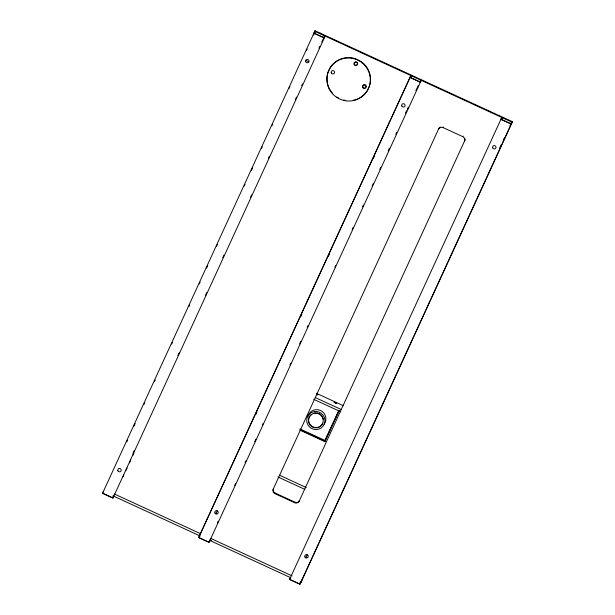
<?xml version="1.0" encoding="UTF-8"?>
<svg xmlns="http://www.w3.org/2000/svg" width="615" height="615" viewBox="0 0 615 615"><rect width="100%" height="100%" fill="white"/><g stroke="black" fill="none" stroke-linecap="round" stroke-linejoin="round"><path stroke-width="0.92" d="M113.883 496.244L112.945 498.081L102.551 493.299L315.049 30.75L512.449 121.701L300.889 582.413M126.775 441.931L127.574 440.179M133.985 426.21L135.192 423.589M144.01 404.386L144.809 402.633M154.434 381.677L155.234 379.932M171.67 344.131L172.477 342.386M188.913 306.585L189.712 304.84M199.337 283.884L200.136 282.139M206.548 268.171L207.755 265.549M216.572 246.338L217.372 244.593M244.232 186.091L245.039 184.346M251.45 170.378L252.657 167.757M261.475 148.546L262.274 146.801M271.899 125.844L272.699 124.099M289.135 88.299L289.942 86.554M306.378 50.753L307.177 49.008M313.635 35.124L315.234 31.634L314.396 33.287L323.744 37.6L324.589 35.939L321.783 42.051M113.675 495.137L112.468 497.75L103.12 493.445M301.696 85.623L302.495 83.878M132.955 453.309L134.162 450.695M177.858 355.516L179.057 352.902M205.518 295.269L206.725 292.648M222.761 257.723L223.96 255.102M250.42 197.477L251.627 194.855M268.463 158.186L269.262 156.441M295.323 99.684L296.522 97.062M318.977 48.162L319.777 46.417M112.945 498.081L325.151 36.085L324.22 37.93L313.827 33.141L315.049 30.75M123.054 476.81L123.853 475.072M125.852 470.729L127.136 467.938M129.442 462.903L130.734 460.112M133.032 455.085L133.924 453.163M198.653 537.579L410.866 75.584L198.653 537.579L209.046 542.361L209.984 540.524M255.748 414.61L256.955 411.988M300.65 316.817L301.85 314.196M328.31 256.57L329.517 253.949M373.213 158.77L374.42 156.156M410.536 77.659L411.343 75.914L410.497 77.567L419.845 81.88L420.691 80.219L419.891 81.964M215.827 513.894L217.233 510.827M388.173 150.86L389.38 148.238M395.791 134.27L396.598 132.517M405.416 113.314L406.615 110.692M217.433 522.911L218.233 521.166M234.676 485.366L235.476 483.621M245.101 462.665L245.9 460.919M254.718 441.708L255.925 439.087M262.336 425.119L263.135 423.374M289.996 364.872L290.803 363.127M299.62 343.916L300.82 341.294M307.239 327.326L308.038 325.581M334.898 267.079L335.698 265.334M352.134 229.533L352.941 227.788M362.558 206.832L363.365 205.079M372.183 185.876L373.382 183.255M379.801 169.286L380.6 167.534M407.461 109.032L408.26 107.287M415.878 90.697L418.285 85.462M209.046 542.361L421.26 80.365L420.322 82.21L409.928 77.421M294.677 502.732L294.954 502.186A3.429 3.375 27 0 0 299.482 500.549L299.205 501.102A3.429 3.375 27 0 1 294.677 502.732L274.936 493.637A3.429 3.375 27 0 1 273.229 489.133L438.772 128.643A3.429 3.375 27 0 1 440.271 127.067M300.074 428.947L325.035 440.455L338.657 410.797M339.019 410.42L325.035 440.455M299.859 430.093L324.966 441.662L339.242 410.612L339.057 410.981M299.205 501.102L464.748 140.604A3.429 3.375 27 0 0 465.032 138.882M301.173 581.859L299.951 584.25L289.565 579.461L501.779 117.465L500.841 119.31L511.226 124.092L512.449 121.701M501.448 119.548L502.247 117.796L501.41 119.456L510.757 123.761L511.603 122.108L509.996 125.598M305.793 557.828L307.2 554.761M300.681 581.298L299.482 583.919L290.134 579.607M499.572 148.3L501.179 144.809M503.178 140.443L504.385 137.822M299.951 584.25L511.226 124.092M319.961 33.694L320.238 33.141M102.551 493.299L103.489 491.454M438.772 128.643L438.495 129.188A3.429 3.375 27 0 1 443.015 127.559L443.3 127.005M273.229 489.133L273.506 488.587A3.429 3.375 27 0 0 275.22 493.092L294.954 502.186M274.936 493.637L275.22 493.092M464.748 140.604L464.463 141.158A3.429 3.375 27 0 0 462.757 136.653L463.041 136.107M324.966 441.662L325.158 441.293L300.051 429.724M289.565 579.461L290.503 577.623M301.834 580.368L302.111 579.814M313.235 413.434L314.957 412.98A7.418 7.295 27 0 1 318.147 413.272M316.433 393.946L317.947 394.922L316.533 394.553M314.765 31.303L512.164 122.254M305.724 60.385L308.845 61.815M443.015 127.559L462.757 136.653M316.325 393.262L343.355 405.716M315.226 397.528L341.387 409.582M313.688 399.296L340.748 411.766M279.31 475.134L306.285 487.564M277.918 476.971L304.848 489.379M114.313 493.968L200.582 533.712M211.037 538.532L292.079 575.871M209.892 539.801L211.629 540.6M113.083 495.875L200.282 536.057M209.869 540.47L290.964 577.839M199.222 537.725L208.57 542.03M307.861 416.686A9.148 9.002 27 0 1 313.22 410.32L315.51 409.721A9.148 9.002 27 0 1 324.067 424.219M322.844 423.082A7.418 7.295 27 0 1 318.87 427.025L317.009 427.517A7.418 7.295 27 0 1 311.436 414.418M318.755 413.495A7.418 7.295 27 0 1 322.514 416.901M322.79 417.477A7.418 7.295 27 0 1 323.305 419.33M358.599 98.485A21.825 21.464 27 0 0 366.986 91.158L369.446 86.123A21.825 21.464 27 0 0 360.674 61.262L355.555 58.763A21.825 21.464 27 0 0 330.57 67.112L328.11 72.155A21.825 21.464 27 0 0 327.488 83.279M357.746 98.877A21.825 21.464 27 0 1 353.241 100.276M345.699 100.414A21.825 21.464 27 0 1 343.823 100.045M338.511 97.985A21.825 21.464 27 0 1 336.882 97.009M332.577 93.288A21.825 21.464 27 0 1 327.703 84.186M357.63 63.822A1.714 1.691 27 0 1 355.378 65.113A1.714 1.691 27 0 1 354.455 62.676A1.714 1.691 27 0 1 357.031 62.23M357.338 62.553A1.714 1.691 27 0 1 357.646 63.383M365.571 85.078A1.714 1.691 27 0 1 365.233 87.914A1.714 1.691 27 0 1 362.781 86.377A1.714 1.691 27 0 1 365.195 84.839M334.13 402.302L336.651 403.532L334.13 402.302M314.572 411.566L312.282 412.165A9.148 9.002 27 0 0 317.109 429.485L319.408 428.886A9.148 9.002 27 0 0 314.572 411.566M314.819 413.257L312.958 413.741A7.418 7.295 27 0 0 316.871 427.794L318.731 427.302A7.418 7.295 27 0 0 314.819 413.257M117.888 470.706A1.714 1.691 27 0 0 120.809 471.221A1.714 1.691 27 0 0 119.764 468.461A1.714 1.691 27 0 0 117.888 470.706M305.686 61.677A1.714 1.691 27 0 0 308.607 62.192A1.714 1.691 27 0 0 307.562 59.432A1.714 1.691 27 0 0 305.686 61.677M401.787 105.957A1.714 1.691 27 0 0 404.708 106.472A1.714 1.691 27 0 0 403.663 103.712A1.714 1.691 27 0 0 401.787 105.957M492.7 147.838A1.714 1.691 27 0 0 495.621 148.353A1.714 1.691 27 0 0 494.575 145.601A1.714 1.691 27 0 0 492.7 147.838M304.894 556.867A1.714 1.691 27 0 0 307.823 557.382A1.714 1.691 27 0 0 306.777 554.622A1.714 1.691 27 0 0 304.894 556.867M214.927 512.941A1.714 1.691 27 0 0 217.848 513.448A1.714 1.691 27 0 0 216.803 510.696A1.714 1.691 27 0 0 214.927 512.941M329.186 88.975A21.825 21.464 27 0 0 366.801 91.527A21.825 21.464 27 0 0 349.789 58.018A21.825 21.464 27 0 0 329.186 88.975M331.277 72.847A1.714 1.691 27 0 0 334.199 73.354A1.714 1.691 27 0 0 333.153 70.602A1.714 1.691 27 0 0 331.277 72.847M354.155 64.467A1.714 1.691 27 0 0 357.084 64.982A1.714 1.691 27 0 0 356.031 62.23A1.714 1.691 27 0 0 354.155 64.467M362.704 87.322A1.714 1.691 27 0 0 365.625 87.837A1.714 1.691 27 0 0 364.58 85.078A1.714 1.691 27 0 0 362.704 87.322"/></g></svg>
